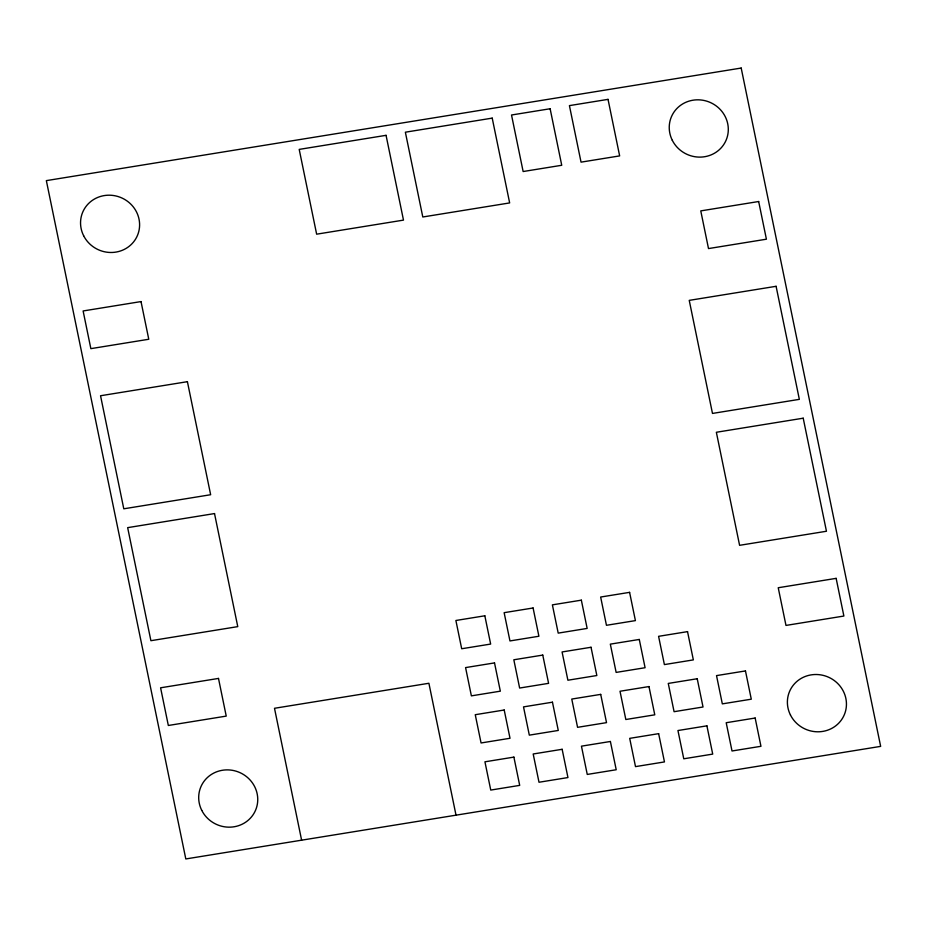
<?xml version="1.0" encoding="UTF-8"?>
<svg xmlns="http://www.w3.org/2000/svg" width="927" height="927" viewBox="0 0 927 927"><rect width="100%" height="100%" fill="white"/><g stroke="black" fill="none" stroke-linecap="round" stroke-linejoin="round"><path stroke-width="1.39" d="M456.014 815.169L428.9 683.269L274.496 708.286L301.611 840.186M741.194 68.053L46.35 180.626L185.806 858.947L880.65 746.374L741.194 68.053M386.061 135.33L299.201 149.398L316.64 234.183L403.488 220.116L386.061 135.33M492.214 118.123L405.366 132.202L422.793 216.988L509.653 202.92L492.214 118.123M550.128 108.749L511.519 115.006L523.141 171.53L561.739 165.273L550.128 108.749M608.031 99.363L569.421 105.62L581.044 162.144L619.653 155.898L608.031 99.363M141.02 301.576L83.117 310.962L90.858 348.645L148.772 339.259L141.02 301.576M758.668 201.518L700.766 210.892L708.506 248.575L766.409 239.201L758.668 201.518M187.405 381.681L100.545 395.748L123.789 508.807L210.649 494.728L187.405 381.681M776.096 286.304L689.236 300.371L712.481 413.43L799.341 399.352L776.096 286.304M214.519 513.57L127.659 527.648L150.904 640.696L237.764 626.629L214.519 513.57M803.211 418.193L716.351 432.272L739.595 545.319L826.455 531.252L803.211 418.193M484.833 615.795L455.887 620.487L461.692 648.749L490.65 644.068L484.833 615.795M533.095 607.985L504.137 612.677L509.954 640.939L538.9 636.246L533.095 607.985M581.345 600.163L552.388 604.856L558.205 633.118L587.15 628.425L581.345 600.163M629.595 592.353L600.65 597.034L606.455 625.296L635.412 620.615L629.595 592.353M218.494 678.425L160.591 687.799L168.332 725.482L226.234 716.107L218.494 678.425M836.142 578.355L778.228 587.741L785.98 625.424L843.883 616.038L836.142 578.355M494.52 662.909L465.574 667.591L471.38 695.864L500.337 691.171L494.52 662.909M542.77 655.088L513.825 659.781L519.63 688.043L548.587 683.35L542.77 655.088M591.032 647.266L562.075 651.959L567.892 680.221L596.837 675.528L591.032 647.266M639.282 639.456L610.325 644.138L616.142 672.411L645.088 667.718L639.282 639.456M687.533 631.635L658.587 636.328L664.392 664.589L693.35 659.897L687.533 631.635M504.207 710.012L475.25 714.705L481.067 742.967L510.012 738.274L504.207 710.012M552.457 702.191L523.512 706.884L529.317 735.146L558.274 730.453L552.457 702.191M600.708 694.381L571.762 699.062L577.567 727.324L606.525 722.643L600.708 694.381M648.97 686.559L620.012 691.252L625.829 719.514L654.775 714.821L648.97 686.559M697.22 678.738L668.263 683.431L674.08 711.693L703.025 707L697.22 678.738M745.47 670.928L716.525 675.609L722.33 703.871L751.287 699.19L745.47 670.928M513.894 757.116L484.937 761.809L490.754 790.071L519.699 785.378L513.894 757.116M562.144 749.294L533.187 753.987L539.004 782.249L567.95 777.556L562.144 749.294M610.395 741.484L581.449 746.165L587.255 774.439L616.212 769.746L610.395 741.484M658.645 733.663L629.7 738.356L635.505 766.617L664.462 761.924L658.645 733.663M706.907 725.841L677.95 730.534L683.767 758.796L712.712 754.103L706.907 725.841M755.157 718.031L726.2 722.724L732.017 750.986L760.963 746.293L755.157 718.031M83.615 235.69A29.745 28.424 24 0 0 134.658 240.51A29.745 28.424 24 0 0 111.958 195.33A29.745 28.424 24 0 0 83.615 235.69M201.762 810.372A29.745 28.424 24 0 0 252.804 815.192A29.745 28.424 24 0 0 230.105 770.013A29.745 28.424 24 0 0 201.762 810.372M790.453 714.995A29.745 28.424 24 0 0 841.496 719.827A29.745 28.424 24 0 0 818.796 674.636A29.745 28.424 24 0 0 790.453 714.995M672.307 140.313A29.745 28.424 24 0 0 723.35 145.145A29.745 28.424 24 0 0 700.65 99.954A29.745 28.424 24 0 0 672.307 140.313"/></g></svg>
